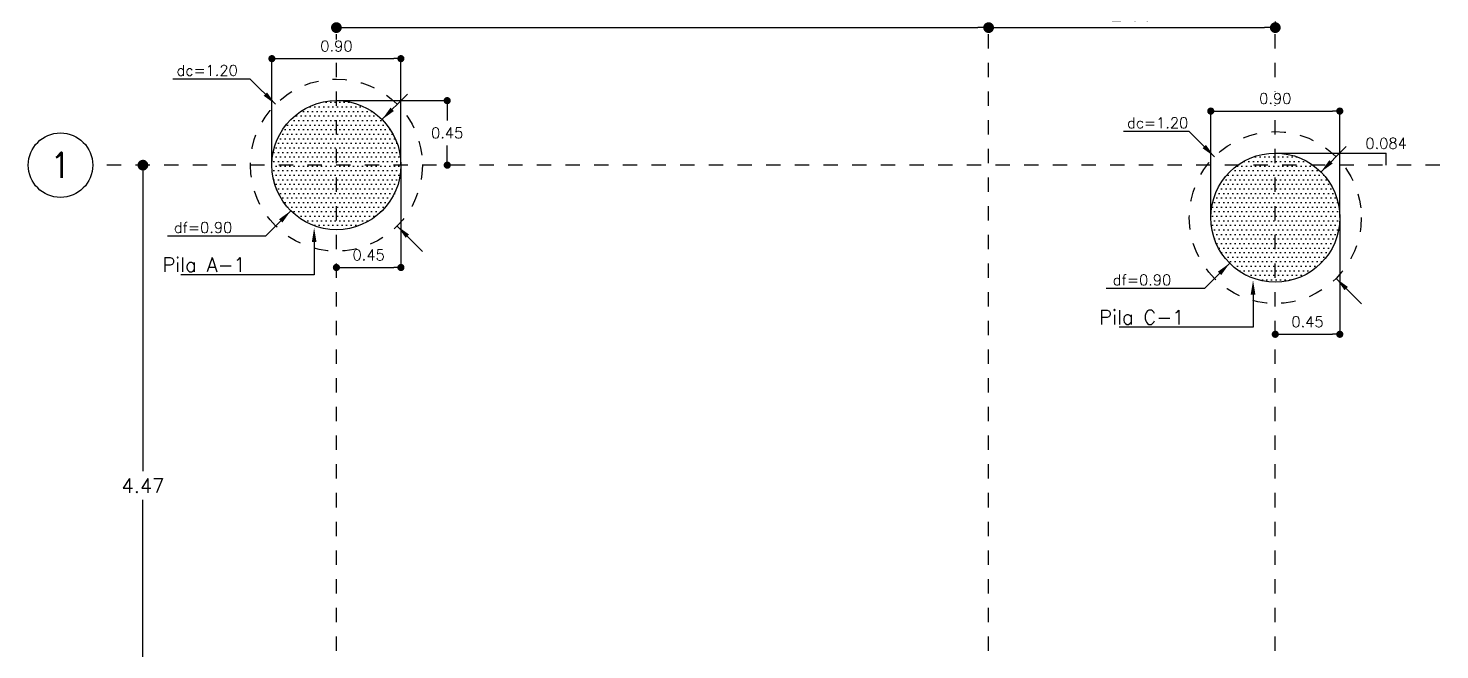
# Model space of a CAD drawing. Header units: millimetres. Extents: x -0.7 to 82.3, y -14.8 to 42.8.
# Drawn here: x 40.33 to 50.17, y 26.28 to 30.62 of the extents above; entities that cross this region are included whole.
import ezdxf
from ezdxf import colors
from ezdxf.entities.mleader import LeaderData, LeaderLine
from ezdxf.enums import TextEntityAlignment as Align
from ezdxf.math import Vec2, Vec3

# ---------------------------------------------------------------- set-up
doc = ezdxf.new("R2010")
doc.units = ezdxf.units.MM
doc.header["$LTSCALE"] = 0.01
doc.header["$PDMODE"] = 3
doc.linetypes.add('DASHDOT', pattern=[1, 0.5, -0.25, 0, -0.25])
doc.linetypes.add('DASHED2', pattern=[0.375, 0.25, -0.125])
for name, color, linetype in [('FC_CAMPANAS', 3, 'DASHED2'), ('FC_CIRCULO DE EJES', 3, 'Continuous'), ('FC_COTAS', 1, 'Continuous'), ('FC_COTAS EJES', 1, 'Continuous'), ('FC_EJES', 1, 'DASHDOT'), ('FC_HATCH 252', 252, 'Continuous'), ('FC_PILAS', 5, 'Continuous'), ('FC_R-175', 5, 'Continuous'), ('FC_R-80', 11, 'Continuous')]:
    doc.layers.add(name, color=color, linetype=linetype)
doc.styles.add('FC_TEXT1', font='romans.shx')
doc.dimstyles.new('FC_COTAS', dxfattribs={"dimtxt": 0.0015, "dimasz": 0.001, "dimexe": 0, "dimexo": 0, "dimgap": 0.001, "dimtad": 1, "dimtih": 1, "dimtoh": 1, "dimzin": 0, "dimdsep": 46, "dimtxsty": 'FC_TEXT1', "dimblk": 'DOT', "dimcen": 0.09, "dimclrd": 256, "dimclre": 256, "dimclrt": 256, "dimadec": 0, "dimazin": 0, "dimtfac": 1, "dimtix": 1, "dimtmove": 2, "dimatfit": 3, "dimfxl": 1.002, "dimtolj": 1, "dimtzin": 0, "dimlwd": -1, "dimarcsym": 0})
doc.dimstyles.new('FC_COTAS EJES', dxfattribs={"dimtxt": 0.002, "dimasz": 0.0015, "dimexe": 0, "dimexo": 0, "dimgap": 0.001, "dimtad": 1, "dimtih": 1, "dimtoh": 1, "dimzin": 0, "dimdsep": 46, "dimtxsty": 'FC_TEXT1', "dimblk": 'DOT', "dimcen": 0.09, "dimclrd": 256, "dimclre": 256, "dimclrt": 256, "dimadec": 0, "dimazin": 0, "dimtfac": 1, "dimtix": 1, "dimtmove": 2, "dimatfit": 3, "dimfxl": 1.002, "dimtolj": 1, "dimtzin": 0, "dimlwd": -1, "dimarcsym": 0})

# ---------------------------------------------------------------- blocks, each defined once
blk = doc.blocks.new('_Dot')
at = {"color": 0, "linetype": 'ByBlock', "lineweight": -2}
blk.add_line((-0.5, 0), (-1, 0), dxfattribs=at)
at = {"color": 0, "linetype": 'ByBlock', "const_width": 0.5}
blk.add_lwpolyline([(-0.25, 0, 1), (0.25, 0, 1)], format="xyb", close=True, dxfattribs=at)
blk = doc.blocks.new('*D319')
at = {"layer": 'Defpoints', "color": 0, "ltscale": 0.6, "transparency": 16777216}
for p in [(42.9268, 30.4037), (42.0268, 29.6608), (42.9268, 29.6608)]:
    blk.add_point(p, dxfattribs=at)
at = {"layer": 'FC_COTAS', "lineweight": -2, "ltscale": 0.6, "transparency": 16777216}
for p, q in [((42.0268, 29.6608), (42.0268, 30.4037)), ((42.9268, 29.6608), (42.9268, 30.4037))]:
    blk.add_line(p, q, dxfattribs=at)
at = {"layer": 'FC_COTAS', "ltscale": 0.6, "transparency": 16777216}
blk.add_line((42.0768, 30.4037), (42.8768, 30.4037), dxfattribs=at)
at = {"layer": 'FC_COTAS', "ltscale": 0.6, "transparency": 16777216, "xscale": 0.05, "yscale": 0.05, "zscale": 0.05, "rotation": 180}
blk.add_blockref('_Dot', (42.0268, 30.4037), dxfattribs=at)
at = {"layer": 'FC_COTAS', "ltscale": 0.6, "transparency": 16777216, "xscale": 0.05, "yscale": 0.05, "zscale": 0.05}
blk.add_blockref('_Dot', (42.9268, 30.4037), dxfattribs=at)
at = {"layer": 'FC_COTAS', "ltscale": 0.6, "transparency": 16777216, "insert": (42.4768, 30.4912), "char_height": 0.075, "attachment_point": 5, "style": 'FC_TEXT1', "bg_fill": 3, "box_fill_scale": 1.1, "bg_fill_color": 256, "bg_fill_true_color": 13158600, "bg_fill_transparency": 0}
blk.add_mtext('\\A1;0.90', dxfattribs=at)
blk = doc.blocks.new('*D320')
at = {"layer": 'Defpoints', "color": 0, "ltscale": 0.6, "transparency": 16777216}
for p in [(42.9268, 29.6608), (42.4768, 28.947), (42.9268, 28.947)]:
    blk.add_point(p, dxfattribs=at)
at = {"layer": 'FC_COTAS', "lineweight": -2, "ltscale": 0.6, "transparency": 16777216}
blk.add_line((42.9268, 29.6608), (42.9268, 28.947), dxfattribs=at)
at = {"layer": 'FC_COTAS', "ltscale": 0.6, "transparency": 16777216}
blk.add_line((42.5268, 28.947), (42.8768, 28.947), dxfattribs=at)
at = {"layer": 'FC_COTAS', "ltscale": 0.6, "transparency": 16777216, "xscale": 0.05, "yscale": 0.05, "zscale": 0.05, "rotation": 180}
blk.add_blockref('_Dot', (42.4768, 28.947), dxfattribs=at)
at = {"layer": 'FC_COTAS', "ltscale": 0.6, "transparency": 16777216, "xscale": 0.05, "yscale": 0.05, "zscale": 0.05}
blk.add_blockref('_Dot', (42.9268, 28.947), dxfattribs=at)
at = {"layer": 'FC_COTAS', "ltscale": 0.6, "transparency": 16777216, "insert": (42.7018, 29.0345), "char_height": 0.075, "attachment_point": 5, "style": 'FC_TEXT1'}
blk.add_mtext('\\A1;0.45', dxfattribs=at)
blk = doc.blocks.new('*D321')
at = {"layer": 'Defpoints', "color": 0, "ltscale": 0.6, "transparency": 16777216}
for p in [(42.4768, 30.1108), (43.2499, 30.1108), (43.2499, 29.6608)]:
    blk.add_point(p, dxfattribs=at)
at = {"layer": 'FC_COTAS', "lineweight": -2, "ltscale": 0.6, "transparency": 16777216}
blk.add_line((42.4768, 30.1108), (43.2499, 30.1108), dxfattribs=at)
at = {"layer": 'FC_COTAS', "ltscale": 0.6, "transparency": 16777216}
for p, q in [((43.2499, 30.0608), (43.2499, 29.9733)), ((43.2499, 29.7108), (43.2499, 29.7983))]:
    blk.add_line(p, q, dxfattribs=at)
at = {"layer": 'FC_COTAS', "ltscale": 0.6, "transparency": 16777216, "xscale": 0.05, "yscale": 0.05, "zscale": 0.05}
for p, rotation in [((43.2499, 30.1108), 90), ((43.2499, 29.6608), 270)]:
    blk.add_blockref('_Dot', p, dxfattribs=dict(at, rotation=rotation))
at = {"layer": 'FC_COTAS', "ltscale": 0.6, "transparency": 16777216, "insert": (43.2499, 29.8858), "char_height": 0.075, "attachment_point": 5, "style": 'FC_TEXT1'}
blk.add_mtext('\\A1;0.45', dxfattribs=at)
blk = doc.blocks.new('FC_B_Eje')
at = {"layer": 'FC_CIRCULO DE EJES', "ltscale": 1.5}
blk.add_circle((0, 0), 0.0045, dxfattribs=at)
at = {"ltscale": 1.5, "style": 'FC_TEXT1'}
blk.add_attdef('EJE', text='', height=0.0035, dxfattribs=at).set_placement((0, 0), align=Align.MIDDLE_CENTER)
blk = doc.blocks.new('*D308')
at = {"layer": 'Defpoints', "color": 0, "ltscale": 0.6, "transparency": 16777216}
for p in [(0.5, 0.9592), (5.05, 0.9592), (5.05, 0.9592)]:
    blk.add_point(p, dxfattribs=at)
at = {"layer": 'FC_COTAS EJES', "ltscale": 0.6, "transparency": 16777216}
blk.add_line((0.575, 0.9592), (4.975, 0.9592), dxfattribs=at)
at = {"layer": 'FC_COTAS EJES', "ltscale": 0.6, "transparency": 16777216, "xscale": 0.075, "yscale": 0.075, "zscale": 0.075, "rotation": 180}
blk.add_blockref('_Dot', (0.5, 0.9592), dxfattribs=at)
at = {"layer": 'FC_COTAS EJES', "ltscale": 0.6, "transparency": 16777216, "xscale": 0.075, "yscale": 0.075, "zscale": 0.075}
blk.add_blockref('_Dot', (5.05, 0.9592), dxfattribs=at)
at = {"layer": 'FC_COTAS EJES', "ltscale": 0.6, "transparency": 16777216, "insert": (2.775, 1.0592), "char_height": 0.1, "attachment_point": 5, "style": 'FC_TEXT1'}
blk.add_mtext('\\A1;4.55', dxfattribs=at)
blk = doc.blocks.new('*D309')
at = {"layer": 'Defpoints', "color": 0, "ltscale": 0.6, "transparency": 16777216}
for p in [(7.05, 1.003), (5.05, 0.9592), (7.05, 0.9592)]:
    blk.add_point(p, dxfattribs=at)
at = {"layer": 'FC_COTAS EJES', "lineweight": -2, "ltscale": 0.6, "transparency": 16777216}
blk.add_line((7.05, 1.003), (7.05, 0.9592), dxfattribs=at)
at = {"layer": 'FC_COTAS EJES', "ltscale": 0.6, "transparency": 16777216}
blk.add_line((5.125, 0.9592), (6.975, 0.9592), dxfattribs=at)
at = {"layer": 'FC_COTAS EJES', "ltscale": 0.6, "transparency": 16777216, "xscale": 0.075, "yscale": 0.075, "zscale": 0.075, "rotation": 180}
blk.add_blockref('_Dot', (5.05, 0.9592), dxfattribs=at)
at = {"layer": 'FC_COTAS EJES', "ltscale": 0.6, "transparency": 16777216, "xscale": 0.075, "yscale": 0.075, "zscale": 0.075}
blk.add_blockref('_Dot', (7.05, 0.9592), dxfattribs=at)
at = {"layer": 'FC_COTAS EJES', "ltscale": 0.6, "transparency": 16777216, "insert": (6.05, 1.0592), "char_height": 0.1, "attachment_point": 5, "style": 'FC_TEXT1'}
blk.add_mtext('\\A1;2.00', dxfattribs=at)
blk = doc.blocks.new('*D304')
at = {"layer": 'Defpoints', "color": 0, "ltscale": 0.6, "transparency": 16777216}
for p in [(-0.85, 0), (-0.85, -4.47), (-0.85, -4.47)]:
    blk.add_point(p, dxfattribs=at)
at = {"layer": 'FC_COTAS EJES', "ltscale": 0.6, "transparency": 16777216}
for p, q in [((-0.85, -0.075), (-0.85, -2.135)), ((-0.85, -4.395), (-0.85, -2.335))]:
    blk.add_line(p, q, dxfattribs=at)
at = {"layer": 'FC_COTAS EJES', "ltscale": 0.6, "transparency": 16777216, "xscale": 0.075, "yscale": 0.075, "zscale": 0.075}
for p, rotation in [((-0.85, 0), 90), ((-0.85, -4.47), 270)]:
    blk.add_blockref('_Dot', p, dxfattribs=dict(at, rotation=rotation))
at = {"layer": 'FC_COTAS EJES', "ltscale": 0.6, "transparency": 16777216, "insert": (-0.85, -2.235), "char_height": 0.1, "attachment_point": 5, "style": 'FC_TEXT1'}
blk.add_mtext('\\A1;4.47', dxfattribs=at)
blk = doc.blocks.new('*D322')
at = {"layer": 'Defpoints', "color": 0, "ltscale": 0.6, "transparency": 16777216}
for p in [(49.4768, 30.038), (48.5768, 29.2951), (49.4768, 29.2951)]:
    blk.add_point(p, dxfattribs=at)
at = {"layer": 'FC_COTAS', "lineweight": -2, "ltscale": 0.6, "transparency": 16777216}
for p, q in [((48.5768, 29.2951), (48.5768, 30.038)), ((49.4768, 29.2951), (49.4768, 30.038))]:
    blk.add_line(p, q, dxfattribs=at)
at = {"layer": 'FC_COTAS', "ltscale": 0.6, "transparency": 16777216}
blk.add_line((48.6268, 30.038), (49.4268, 30.038), dxfattribs=at)
at = {"layer": 'FC_COTAS', "ltscale": 0.6, "transparency": 16777216, "xscale": 0.05, "yscale": 0.05, "zscale": 0.05, "rotation": 180}
blk.add_blockref('_Dot', (48.5768, 30.038), dxfattribs=at)
at = {"layer": 'FC_COTAS', "ltscale": 0.6, "transparency": 16777216, "xscale": 0.05, "yscale": 0.05, "zscale": 0.05}
blk.add_blockref('_Dot', (49.4768, 30.038), dxfattribs=at)
at = {"layer": 'FC_COTAS', "ltscale": 0.6, "transparency": 16777216, "insert": (49.0268, 30.1255), "char_height": 0.075, "attachment_point": 5, "style": 'FC_TEXT1', "bg_fill": 3, "box_fill_scale": 1.1, "bg_fill_color": 256, "bg_fill_true_color": 13158600, "bg_fill_transparency": 0}
blk.add_mtext('\\A1;0.90', dxfattribs=at)
blk = doc.blocks.new('*D359')
at = {"layer": 'Defpoints', "color": 0, "ltscale": 0.6, "transparency": 16777216}
for p in [(49.4768, 29.2951), (49.0268, 28.4813), (49.4768, 28.4813)]:
    blk.add_point(p, dxfattribs=at)
at = {"layer": 'FC_COTAS', "lineweight": -2, "ltscale": 0.6, "transparency": 16777216}
blk.add_line((49.4768, 29.2951), (49.4768, 28.4813), dxfattribs=at)
at = {"layer": 'FC_COTAS', "ltscale": 0.6, "transparency": 16777216}
blk.add_line((49.0768, 28.4813), (49.4268, 28.4813), dxfattribs=at)
at = {"layer": 'FC_COTAS', "ltscale": 0.6, "transparency": 16777216, "xscale": 0.05, "yscale": 0.05, "zscale": 0.05, "rotation": 180}
blk.add_blockref('_Dot', (49.0268, 28.4813), dxfattribs=at)
at = {"layer": 'FC_COTAS', "ltscale": 0.6, "transparency": 16777216, "xscale": 0.05, "yscale": 0.05, "zscale": 0.05}
blk.add_blockref('_Dot', (49.4768, 28.4813), dxfattribs=at)
at = {"layer": 'FC_COTAS', "ltscale": 0.6, "transparency": 16777216, "insert": (49.2518, 28.5688), "char_height": 0.075, "attachment_point": 5, "style": 'FC_TEXT1'}
blk.add_mtext('\\A1;0.45', dxfattribs=at)
blk = doc.blocks.new('*D323')
at = {"layer": 'Defpoints', "color": 0, "ltscale": 0.6, "transparency": 16777216}
for p in [(49.0268, 29.7451), (49.7999, 29.6608)]:
    blk.add_point(p, dxfattribs=at)
at = {"layer": 'FC_COTAS', "lineweight": -2, "ltscale": 0.6, "transparency": 16777216}
blk.add_line((49.0268, 29.7451), (49.7999, 29.7451), dxfattribs=at)
at = {"layer": 'FC_COTAS', "ltscale": 0.6, "transparency": 16777216, "insert": (49.7999, 29.813), "char_height": 0.075, "attachment_point": 5, "style": 'FC_TEXT1', "bg_fill": 3, "box_fill_scale": 1.1, "bg_fill_color": 256, "bg_fill_true_color": 13158600, "bg_fill_transparency": 0}
blk.add_mtext('\\A1;0.084', dxfattribs=at)
at = {"layer": 'Defpoints', "color": 0, "ltscale": 0.6, "transparency": 16777216}
blk.add_point((49.7999, 29.7451), dxfattribs=at)
at = {"layer": 'FC_COTAS', "ltscale": 0.6, "transparency": 16777216}
blk.add_line((49.7999, 29.6608), (49.7999, 29.7451), dxfattribs=at)
blk = doc.blocks.new('*U335')
at = {"layer": 'FC_R-80', "ltscale": 0.6, "style": 'FC_TEXT1'}
blk.add_attdef('DC=X.XX', text='', height=0.0015, dxfattribs=at).set_placement((0.02359, -0.00989), align=Align.BOTTOM_RIGHT)
at = {"layer": 'FC_COTAS'}
for points in [[(-0.00636, 0.00636), (-0.0099, 0.0099)], [(0.00636, -0.00636), (0.00989, -0.00989), (0.02359, -0.00989)]]:
    blk.add_leader(points, dimstyle='FC_COTAS EJES', override={"dimscale": 1, "dimasz": 0.002, "dimgap": 0.001, "dimtad": 0}, dxfattribs=at)
blk = doc.blocks.new('*U336')
at = {"layer": 'FC_R-80', "ltscale": 0.6, "style": 'FC_TEXT1'}
blk.add_attdef('DC=X.XX', text='', height=0.0015, dxfattribs=at).set_placement((0.02359, -0.00989), align=Align.BOTTOM_RIGHT)
at = {"layer": 'FC_COTAS'}
for points in [[(-0.00636, 0.00636), (-0.0099, 0.0099)], [(0.00636, -0.00636), (0.00989, -0.00989), (0.02359, -0.00989)]]:
    blk.add_leader(points, dimstyle='FC_COTAS EJES', override={"dimscale": 1, "dimasz": 0.002, "dimgap": 0.001, "dimtad": 0}, dxfattribs=at)
blk = doc.blocks.new('FC_B_Ejes 2 E-1')
at = {"layer": 'FC_EJES', "ltscale": 0.6}
for points in [[(0.5, -17.1863), (0.5, 1.3092)], [(5.05, -17.1863), (5.05, 1.3092)], [(7.05, -17.1863), (7.05, 1.3092)], [(8.1975, 0), (-1.2, 0)]]:
    blk.add_lwpolyline(points, dxfattribs=at)
at = {"layer": 'FC_R-175'}
ref = blk.add_blockref('FC_B_Eje', (-1.425, 0), dxfattribs=dict(at, xscale=50, yscale=50, zscale=50))
ref.add_attrib('EJE', '1', dxfattribs={"layer": '0', "color": 0, "ltscale": 1.5, "height": 0.175, "style": 'FC_TEXT1'}).set_placement((-1.425, 0), align=Align.MIDDLE_CENTER)
at = {"layer": 'FC_COTAS EJES', "ltscale": 0.6}
for base, p1, p2, picture, middle in [((5.05, 0.9592), (0.5, 0.9592), (5.05, 0.9592), '*D308', (2.775, 1.0592)), ((7.05, 0.9592), (5.05, 0.9592), (7.05, 1.003), '*D309', (6.05, 1.0592))]:
    dim = blk.add_linear_dim(base=base, p1=p1, p2=p2, dimstyle='FC_COTAS EJES', override={"dimscale": 0, "dimtix": 1, "dimtofl": 1, "dimtmove": 2, "dimatfit": 3}, dxfattribs=at)
    dim.commit()
    dim.dimension.update_dxf_attribs({"geometry": picture, "text_midpoint": middle})
dim = blk.add_linear_dim(base=(-0.85, -4.47), p1=(-0.85, 0), p2=(-0.85, -4.47), angle=90, dimstyle='FC_COTAS EJES', override={"dimscale": 0, "dimtix": 1, "dimtofl": 1, "dimtmove": 2, "dimatfit": 3}, dxfattribs=at)
dim.commit()
dim.dimension.update_dxf_attribs({"geometry": '*D304', "text_midpoint": (-0.85, -2.235)})
blk = doc.blocks.new('*U364')
at = {"layer": 'FC_R-80', "ltscale": 0.6, "style": 'FC_TEXT1'}
blk.add_attdef('DC=X.XX', text='', height=0.0015, dxfattribs=at).set_placement((-0.01418, 0.01202), align=Align.BOTTOM_RIGHT)
at = {"layer": 'FC_COTAS'}
for points in [[(-0.00849, 0.00849), (-0.01201, 0.01201), (-0.02283, 0.01201)], [(0.00849, -0.00849), (0.01202, -0.01202)]]:
    blk.add_leader(points, dimstyle='FC_COTAS EJES', override={"dimscale": 1, "dimasz": 0.002, "dimgap": 0.001, "dimtad": 0}, dxfattribs=at)
blk = doc.blocks.new('*U368')
at = {"layer": 'FC_R-80', "ltscale": 0.6, "style": 'FC_TEXT1'}
blk.add_attdef('DC=X.XX', text='', height=0.0015, dxfattribs=at).set_placement((-0.01256, 0.01202), align=Align.BOTTOM_RIGHT)
at = {"layer": 'FC_COTAS'}
for points in [[(-0.00849, 0.00849), (-0.01201, 0.01201), (-0.0212, 0.01201)], [(0.00849, -0.00849), (0.01202, -0.01202)]]:
    blk.add_leader(points, dimstyle='FC_COTAS EJES', override={"dimscale": 1, "dimasz": 0.002, "dimgap": 0.001, "dimtad": 0}, dxfattribs=at)

msp = doc.modelspace()

# ---------------------------------------------------------------- hatches: boundary and pattern name
at = {"layer": 'FC_HATCH 252', "ltscale": 1.5}
h = msp.add_hatch(dxfattribs=at)
h.set_pattern_fill('DOTS', color=256, scale=0.02)
h.set_pattern_definition([(0, (-11.88744, 0), (0.015875, 0.03175), [0, -0.03175])])
edge = h.paths.add_edge_path()
edge.add_arc((42.4768, 29.6608), 0.45, 0, 360)
h = msp.add_hatch(dxfattribs=at)
h.set_pattern_fill('DOTS', color=256, scale=0.02)
h.set_pattern_definition([(0, (-10.832212, -1e-09), (0.015875, 0.03175), [0, -0.03175])])
edge = h.paths.add_edge_path()
edge.add_arc((49.0268, 29.2951), 0.45, 0, 360)

# ---------------------------------------------------------------- block references
at = {"layer": 'FC_COTAS', "ltscale": 0.6}
ref = msp.add_blockref('*U335', (42.4768, 29.6608), dxfattribs=dict(at, xscale=-50, yscale=50, zscale=50))
ref.add_attrib('DC=X.XX', 'df=0.90', dxfattribs={"layer": 'FC_R-80', "ltscale": 0.6, "height": 0.075, "style": 'FC_TEXT1'}).set_placement((41.751, 29.1662), align=Align.BOTTOM_RIGHT)
ref = msp.add_blockref('*U336', (49.0268, 29.2951), dxfattribs=dict(at, xscale=-50, yscale=50, zscale=50))
ref.add_attrib('DC=X.XX', 'df=0.90', dxfattribs={"layer": 'FC_R-80', "ltscale": 0.6, "height": 0.075, "style": 'FC_TEXT1'}).set_placement((48.301, 28.8005), align=Align.BOTTOM_RIGHT)
at = {"layer": 'FC_EJES'}
msp.add_blockref('FC_B_Ejes 2 E-1', (41.9768, 29.6608), dxfattribs=at)

# ---------------------------------------------------------------- leaders
at = {"layer": 'FC_COTAS', "ltscale": 0.6}
ml = msp.add_multileader_mtext('Standard', dxfattribs=at)
ml.set_content('Pila A-1', color=11, style='FC_TEXT1')
ml.set_leader_properties()
ml.build(insert=Vec2(0, 0))
ml.multileader.update_dxf_attribs({"text_left_attachment_type": 6, "text_right_attachment_type": 6, "dogleg_length": 0.008, "arrow_head_size": 0.1, "scale": 50})
ctx = ml.context
ctx.base_point, ctx.scale, ctx.char_height, ctx.arrow_head_size, ctx.landing_gap_size, ctx.plane_origin = Vec3(41.2121, 28.8964), 50, 0.1, 0.1, 0.05, Vec3(42.3216, 29.224)
ctx.left_attachment, ctx.right_attachment = 6, 6
notes = []
notes.append((ctx, [(0, (1, 1, 0), (42.3216, 28.8964), (-1, 0), 0.4, [(0, [(42.3216, 29.224)], 0, [])])]))
ctx.mtext.insert, ctx.mtext.flow_direction = Vec3(41.2621, 29.0164), 5
ml = msp.add_multileader_mtext('Standard', dxfattribs=at)
ml.set_content('Pila C-1', color=11, style='FC_TEXT1')
ml.set_leader_properties()
ml.build(insert=Vec2(0, 0))
ml.multileader.update_dxf_attribs({"text_left_attachment_type": 6, "text_right_attachment_type": 6, "dogleg_length": 0.008, "arrow_head_size": 0.1, "scale": 50})
ctx = ml.context
ctx.base_point, ctx.scale, ctx.char_height, ctx.arrow_head_size, ctx.landing_gap_size, ctx.plane_origin = Vec3(47.7478, 28.5307), 50, 0.1, 0.1, 0.05, Vec3(48.8716, 28.8583)
ctx.left_attachment, ctx.right_attachment = 6, 6
notes.append((ctx, [(0, (1, 1, 0), (48.8716, 28.5307), (-1, 0), 0.4, [(0, [(48.8716, 28.8583)], 0, [])])]))
ctx.mtext.insert, ctx.mtext.flow_direction = Vec3(47.7978, 28.6507), 5
for ctx, leaders in notes:
    for number, flags, end, landing, length, lines in leaders:
        leader = LeaderData()
        leader.index, (leader.has_last_leader_line, leader.has_dogleg_vector, leader.attachment_direction) = number, flags
        leader.last_leader_point, leader.dogleg_vector, leader.dogleg_length = Vec3(end), Vec3(landing), length
        for number, points, colour, breaks in lines:
            line = LeaderLine()
            line.index, line.vertices, line.color, line.breaks = number, Vec3.list(points), colors.encode_raw_color(colour), breaks
            leader.lines.append(line)
        ctx.leaders.append(leader)

# ---------------------------------------------------------------- next in the draw order: dimensions: what is measured, and where the dimension line sits
for base, p1, p2, picture, middle in [((42.9268, 30.4037), (42.0268, 29.6608), (42.9268, 29.6608), '*D319', (42.4768, 30.4912)), ((49.4768, 30.038), (48.5768, 29.2951), (49.4768, 29.2951), '*D322', (49.0268, 30.1255))]:
    dim = msp.add_linear_dim(base=base, p1=p1, p2=p2, dimstyle='FC_COTAS', override={"dimscale": 0, "dimtix": 1, "dimtofl": 1, "dimtmove": 2, "dimatfit": 3, "dimtfill": 1}, dxfattribs=at)
    dim.commit()
    dim.dimension.update_dxf_attribs({"geometry": picture, "text_midpoint": middle})

# ---------------------------------------------------------------- next in the draw order: linework, layer by layer
at = {"layer": 'FC_CAMPANAS', "ltscale": 0.6}
msp.add_circle((42.4768, 29.6608), 0.6, dxfattribs=at)
at = {"layer": 'FC_PILAS', "ltscale": 0.6}
msp.add_circle((42.4768, 29.6608), 0.45, dxfattribs=at)

# ---------------------------------------------------------------- next in the draw order: block references
at = {"layer": 'FC_COTAS', "ltscale": 0.6}
ref = msp.add_blockref('*U364', (42.4768, 29.6608), dxfattribs=dict(at, xscale=50, yscale=50, zscale=50))
ref.add_attrib('DC=X.XX', 'dc=1.20', dxfattribs={"layer": 'FC_R-80', "ltscale": 0.6, "height": 0.075, "style": 'FC_TEXT1'}).set_placement((41.7891, 30.2618), align=Align.BOTTOM_RIGHT)

# ---------------------------------------------------------------- next in the draw order: dimensions: what is measured, and where the dimension line sits
dim = msp.add_linear_dim(base=(43.2499, 30.1108), p1=(43.2499, 29.6608), p2=(42.4768, 30.1108), angle=90, dimstyle='FC_COTAS', override={"dimscale": 0, "dimtix": 1, "dimtofl": 1, "dimtmove": 2, "dimatfit": 3}, dxfattribs=at)
dim.commit()
dim.dimension.update_dxf_attribs({"geometry": '*D321', "text_midpoint": (43.2499, 29.8858)})
dim = msp.add_linear_dim(base=(49.7999, 29.7451), p1=(49.7999, 29.6608), p2=(49.0268, 29.7451), angle=90, dimstyle='FC_COTAS', override={"dimscale": 0, "dimdec": 3, "dimtix": 1, "dimtofl": 1, "dimtmove": 2, "dimatfit": 3, "dimtfill": 1}, dxfattribs=at)
dim.commit()
dim.dimension.update_dxf_attribs({"geometry": '*D323', "text_midpoint": (49.7999, 29.813), "dimtype": 128})
for base, p1, p2, picture, middle in [((42.9268, 28.947), (42.4768, 28.947), (42.9268, 29.6608), '*D320', (42.7018, 29.0345)), ((49.4768, 28.4813), (49.0268, 28.4813), (49.4768, 29.2951), '*D359', (49.2518, 28.5688))]:
    dim = msp.add_linear_dim(base=base, p1=p1, p2=p2, dimstyle='FC_COTAS', override={"dimscale": 0, "dimtix": 1, "dimtofl": 1, "dimtmove": 2, "dimatfit": 3}, dxfattribs=at)
    dim.commit()
    dim.dimension.update_dxf_attribs({"geometry": picture, "text_midpoint": middle})

# ---------------------------------------------------------------- next in the draw order: linework, layer by layer
at = {"layer": 'FC_CAMPANAS', "ltscale": 0.6}
msp.add_circle((49.0268, 29.2951), 0.6, dxfattribs=at)
at = {"layer": 'FC_PILAS', "ltscale": 0.6}
msp.add_circle((49.0268, 29.2951), 0.45, dxfattribs=at)

# ---------------------------------------------------------------- next in the draw order: block references
at = {"layer": 'FC_COTAS', "ltscale": 0.6}
ref = msp.add_blockref('*U368', (49.0268, 29.2951), dxfattribs=dict(at, xscale=50, yscale=50, zscale=50))
ref.add_attrib('DC=X.XX', 'dc=1.20', dxfattribs={"layer": 'FC_R-80', "ltscale": 0.6, "height": 0.075, "style": 'FC_TEXT1'}).set_placement((48.4204, 29.8961), align=Align.BOTTOM_RIGHT)

doc.saveas('drawing.dxf')
